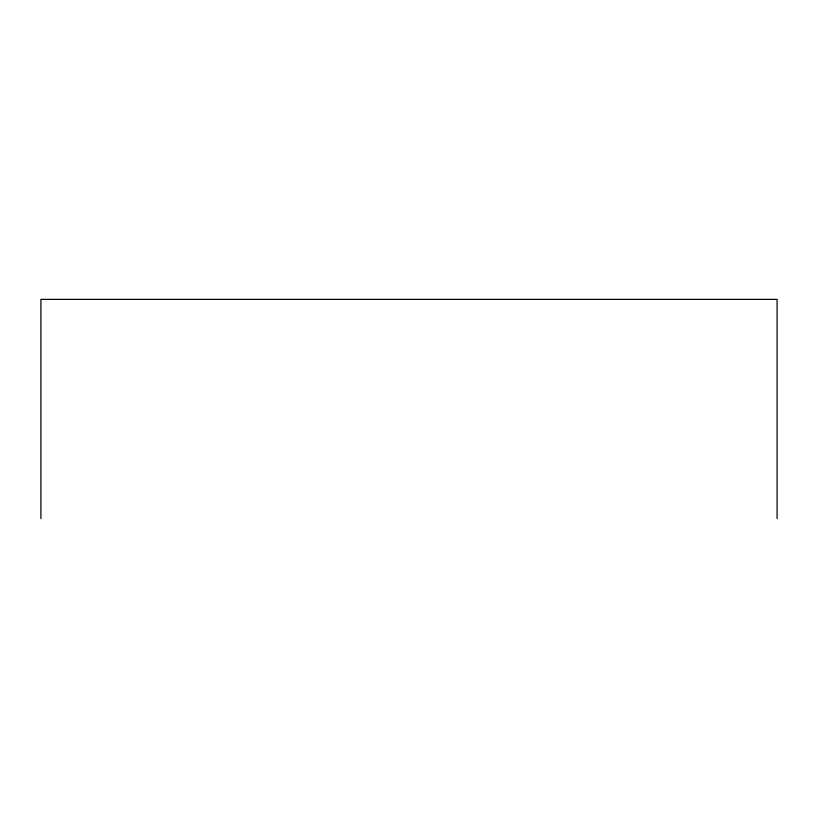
<?xml version="1.0" encoding="UTF-8"?>
<svg xmlns="http://www.w3.org/2000/svg" width="818" height="818" viewBox="0 0 818 818"><rect width="100%" height="100%" fill="white"/><g stroke="black" fill="none" stroke-linecap="round" stroke-linejoin="round"><path stroke-width="1.23" d="M777.1 518.612L777.1 299.388L40.9 299.388L40.9 518.612"/></g></svg>
